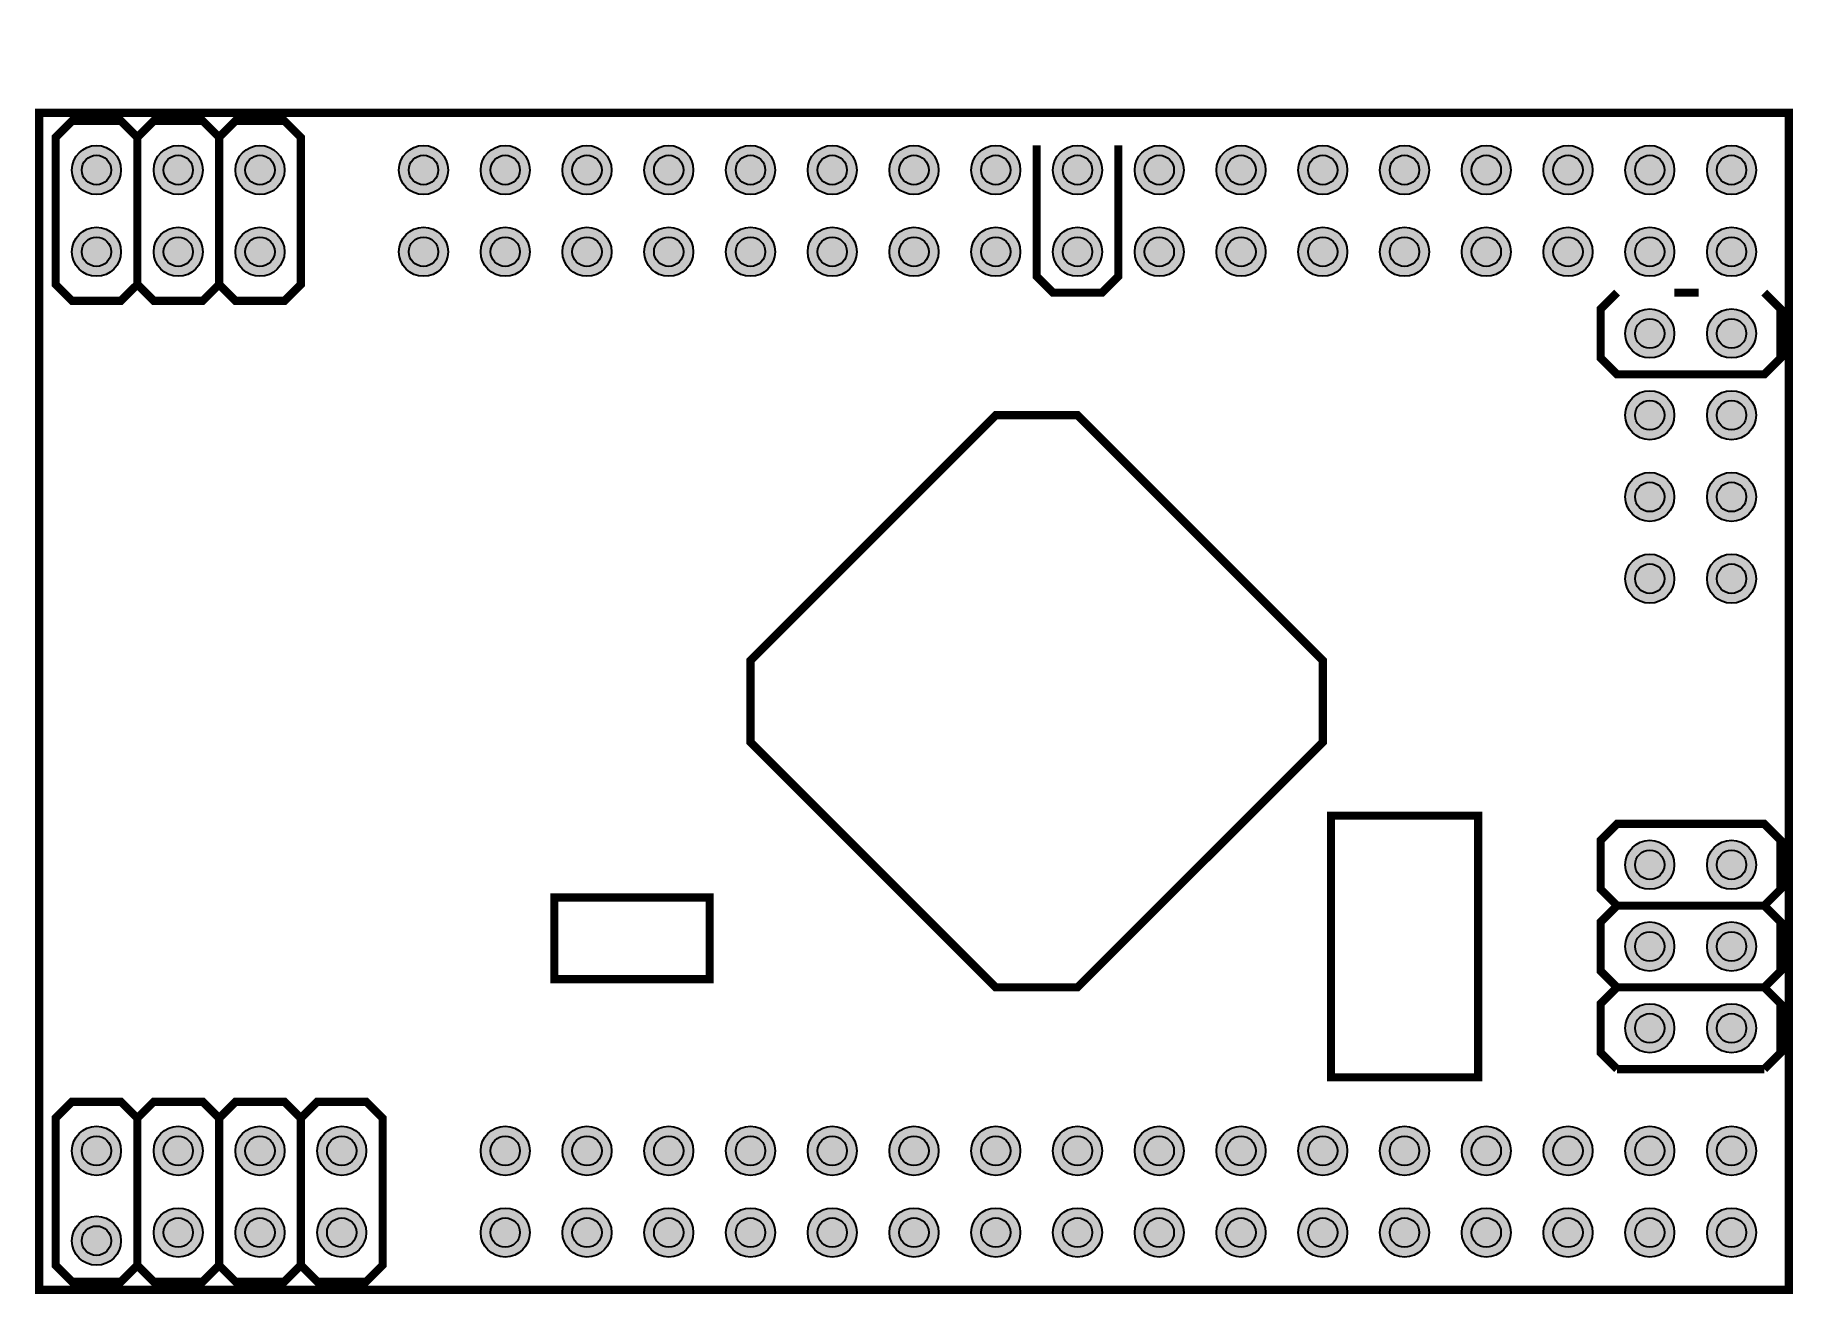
# Model space of a CAD drawing. Header units: millimetres. Extents: x -13.6 to 41, y -42 to -2.9.
import ezdxf

# ---------------------------------------------------------------- set-up
doc = ezdxf.new("R2010")
doc.units = ezdxf.units.MM
for name, color, linetype, true_color in [('BottomSolderLayer', 200, 'Continuous', 0xaa00ff), ('Multi-Layer', 9, 'Continuous', 0xc0c0c0), ('TopSilkLayer', 2, 'Continuous', 0xffff00), ('TopSolderLayer', 216, 'Continuous', 0x800080)]:
    doc.layers.add(name, color=color, linetype=linetype, true_color=true_color)

msp = doc.modelspace()

# ---------------------------------------------------------------- hatches: boundary and pattern name
at = {"layer": 'BottomSolderLayer'}
for points in [[(-12.446, -7.112, 1), (-10.922, -7.112, 1)], [(-9.906, -7.112, 1), (-8.382, -7.112, 1)], [(-7.366, -7.112, 1), (-5.842, -7.112, 1)], [(-2.286, -7.112, 1), (-0.762, -7.112, 1)], [(0.254, -7.112, 1), (1.778, -7.112, 1)], [(2.794, -7.112, 1), (4.318, -7.112, 1)], [(5.334, -7.112, 1), (6.858, -7.112, 1)], [(7.874, -7.112, 1), (9.398, -7.112, 1)], [(10.414, -7.112, 1), (11.938, -7.112, 1)], [(12.954, -7.112, 1), (14.478, -7.112, 1)], [(15.494, -7.112, 1), (17.018, -7.112, 1)], [(18.034, -7.112, 1), (19.558, -7.112, 1)], [(20.574, -7.112, 1), (22.098, -7.112, 1)], [(23.114, -7.112, 1), (24.638, -7.112, 1)], [(25.654, -7.112, 1), (27.178, -7.112, 1)], [(28.194, -7.112, 1), (29.718, -7.112, 1)], [(30.734, -7.112, 1), (32.258, -7.112, 1)], [(33.274, -7.112, 1), (34.798, -7.112, 1)], [(35.814, -7.112, 1), (37.338, -7.112, 1)], [(38.354, -7.112, 1), (39.878, -7.112, 1)], [(-12.446, -9.652, 1), (-10.922, -9.652, 1)], [(-9.906, -9.652, 1), (-8.382, -9.652, 1)], [(-7.366, -9.652, 1), (-5.842, -9.652, 1)], [(-2.286, -9.652, 1), (-0.762, -9.652, 1)], [(0.254, -9.652, 1), (1.778, -9.652, 1)], [(2.794, -9.652, 1), (4.318, -9.652, 1)], [(5.334, -9.652, 1), (6.858, -9.652, 1)], [(7.874, -9.652, 1), (9.398, -9.652, 1)], [(10.414, -9.652, 1), (11.938, -9.652, 1)], [(12.954, -9.652, 1), (14.478, -9.652, 1)], [(15.494, -9.652, 1), (17.018, -9.652, 1)], [(18.034, -9.652, 1), (19.558, -9.652, 1)], [(20.574, -9.652, 1), (22.098, -9.652, 1)], [(23.114, -9.652, 1), (24.638, -9.652, 1)], [(25.654, -9.652, 1), (27.178, -9.652, 1)], [(28.194, -9.652, 1), (29.718, -9.652, 1)], [(30.734, -9.652, 1), (32.258, -9.652, 1)], [(33.274, -9.652, 1), (34.798, -9.652, 1)], [(35.814, -9.652, 1), (37.338, -9.652, 1)], [(38.354, -9.652, 1), (39.878, -9.652, 1)], [(35.814, -12.192, 1), (37.338, -12.192, 1)], [(38.354, -12.192, 1), (39.878, -12.192, 1)], [(35.814, -14.732, 1), (37.338, -14.732, 1)], [(38.354, -14.732, 1), (39.878, -14.732, 1)], [(35.814, -17.272, 1), (37.338, -17.272, 1)], [(38.354, -17.272, 1), (39.878, -17.272, 1)], [(35.814, -19.812, 1), (37.338, -19.812, 1)], [(38.354, -19.812, 1), (39.878, -19.812, 1)], [(35.814, -28.702, 1), (37.338, -28.702, 1)], [(38.354, -28.702, 1), (39.878, -28.702, 1)], [(35.814, -31.242, 1), (37.338, -31.242, 1)], [(38.354, -31.242, 1), (39.878, -31.242, 1)], [(35.814, -33.782, 1), (37.338, -33.782, 1)], [(38.354, -33.782, 1), (39.878, -33.782, 1)], [(-12.446, -37.592, 1), (-10.922, -37.592, 1)], [(-9.906, -37.592, 1), (-8.382, -37.592, 1)], [(-7.366, -37.592, 1), (-5.842, -37.592, 1)], [(-4.826, -37.592, 1), (-3.302, -37.592, 1)], [(0.254, -37.592, 1), (1.778, -37.592, 1)], [(2.794, -37.592, 1), (4.318, -37.592, 1)], [(5.334, -37.592, 1), (6.858, -37.592, 1)], [(7.874, -37.592, 1), (9.398, -37.592, 1)], [(10.414, -37.592, 1), (11.938, -37.592, 1)], [(12.954, -37.592, 1), (14.478, -37.592, 1)], [(15.494, -37.592, 1), (17.018, -37.592, 1)], [(18.034, -37.592, 1), (19.558, -37.592, 1)], [(20.574, -37.592, 1), (22.098, -37.592, 1)], [(23.114, -37.592, 1), (24.638, -37.592, 1)], [(25.654, -37.592, 1), (27.178, -37.592, 1)], [(28.194, -37.592, 1), (29.718, -37.592, 1)], [(30.734, -37.592, 1), (32.258, -37.592, 1)], [(33.274, -37.592, 1), (34.798, -37.592, 1)], [(35.814, -37.592, 1), (37.338, -37.592, 1)], [(38.354, -37.592, 1), (39.878, -37.592, 1)], [(-12.446, -40.386, 1), (-10.922, -40.386, 1)], [(-9.906, -40.132, 1), (-8.382, -40.132, 1)], [(-7.366, -40.132, 1), (-5.842, -40.132, 1)], [(-4.826, -40.132, 1), (-3.302, -40.132, 1)], [(0.254, -40.132, 1), (1.778, -40.132, 1)], [(2.794, -40.132, 1), (4.318, -40.132, 1)], [(5.334, -40.132, 1), (6.858, -40.132, 1)], [(7.874, -40.132, 1), (9.398, -40.132, 1)], [(10.414, -40.132, 1), (11.938, -40.132, 1)], [(12.954, -40.132, 1), (14.478, -40.132, 1)], [(15.494, -40.132, 1), (17.018, -40.132, 1)], [(18.034, -40.132, 1), (19.558, -40.132, 1)], [(20.574, -40.132, 1), (22.098, -40.132, 1)], [(23.114, -40.132, 1), (24.638, -40.132, 1)], [(25.654, -40.132, 1), (27.178, -40.132, 1)], [(28.194, -40.132, 1), (29.718, -40.132, 1)], [(30.734, -40.132, 1), (32.258, -40.132, 1)], [(33.274, -40.132, 1), (34.798, -40.132, 1)], [(35.814, -40.132, 1), (37.338, -40.132, 1)], [(38.354, -40.132, 1), (39.878, -40.132, 1)]]:
    msp.add_hatch(color=256, dxfattribs=at).paths.add_polyline_path(points)
at = {"layer": 'Multi-Layer'}
for points in [[(-12.446, -7.112, 1), (-10.922, -7.112, 1)], [(-9.906, -7.112, 1), (-8.382, -7.112, 1)], [(-7.366, -7.112, 1), (-5.842, -7.112, 1)], [(-2.286, -7.112, 1), (-0.762, -7.112, 1)], [(0.254, -7.112, 1), (1.778, -7.112, 1)], [(2.794, -7.112, 1), (4.318, -7.112, 1)], [(5.334, -7.112, 1), (6.858, -7.112, 1)], [(7.874, -7.112, 1), (9.398, -7.112, 1)], [(10.414, -7.112, 1), (11.938, -7.112, 1)], [(12.954, -7.112, 1), (14.478, -7.112, 1)], [(15.494, -7.112, 1), (17.018, -7.112, 1)], [(18.034, -7.112, 1), (19.558, -7.112, 1)], [(20.574, -7.112, 1), (22.098, -7.112, 1)], [(23.114, -7.112, 1), (24.638, -7.112, 1)], [(25.654, -7.112, 1), (27.178, -7.112, 1)], [(28.194, -7.112, 1), (29.718, -7.112, 1)], [(30.734, -7.112, 1), (32.258, -7.112, 1)], [(33.274, -7.112, 1), (34.798, -7.112, 1)], [(35.814, -7.112, 1), (37.338, -7.112, 1)], [(38.354, -7.112, 1), (39.878, -7.112, 1)], [(-12.446, -9.652, 1), (-10.922, -9.652, 1)], [(-9.906, -9.652, 1), (-8.382, -9.652, 1)], [(-7.366, -9.652, 1), (-5.842, -9.652, 1)], [(-2.286, -9.652, 1), (-0.762, -9.652, 1)], [(0.254, -9.652, 1), (1.778, -9.652, 1)], [(2.794, -9.652, 1), (4.318, -9.652, 1)], [(5.334, -9.652, 1), (6.858, -9.652, 1)], [(7.874, -9.652, 1), (9.398, -9.652, 1)], [(10.414, -9.652, 1), (11.938, -9.652, 1)], [(12.954, -9.652, 1), (14.478, -9.652, 1)], [(15.494, -9.652, 1), (17.018, -9.652, 1)], [(18.034, -9.652, 1), (19.558, -9.652, 1)], [(20.574, -9.652, 1), (22.098, -9.652, 1)], [(23.114, -9.652, 1), (24.638, -9.652, 1)], [(25.654, -9.652, 1), (27.178, -9.652, 1)], [(28.194, -9.652, 1), (29.718, -9.652, 1)], [(30.734, -9.652, 1), (32.258, -9.652, 1)], [(33.274, -9.652, 1), (34.798, -9.652, 1)], [(35.814, -9.652, 1), (37.338, -9.652, 1)], [(38.354, -9.652, 1), (39.878, -9.652, 1)], [(35.814, -12.192, 1), (37.338, -12.192, 1)], [(38.354, -12.192, 1), (39.878, -12.192, 1)], [(35.814, -14.732, 1), (37.338, -14.732, 1)], [(38.354, -14.732, 1), (39.878, -14.732, 1)], [(35.814, -17.272, 1), (37.338, -17.272, 1)], [(38.354, -17.272, 1), (39.878, -17.272, 1)], [(35.814, -19.812, 1), (37.338, -19.812, 1)], [(38.354, -19.812, 1), (39.878, -19.812, 1)], [(35.814, -28.702, 1), (37.338, -28.702, 1)], [(38.354, -28.702, 1), (39.878, -28.702, 1)], [(35.814, -31.242, 1), (37.338, -31.242, 1)], [(38.354, -31.242, 1), (39.878, -31.242, 1)], [(35.814, -33.782, 1), (37.338, -33.782, 1)], [(38.354, -33.782, 1), (39.878, -33.782, 1)], [(-12.446, -37.592, 1), (-10.922, -37.592, 1)], [(-9.906, -37.592, 1), (-8.382, -37.592, 1)], [(-7.366, -37.592, 1), (-5.842, -37.592, 1)], [(-4.826, -37.592, 1), (-3.302, -37.592, 1)], [(0.254, -37.592, 1), (1.778, -37.592, 1)], [(2.794, -37.592, 1), (4.318, -37.592, 1)], [(5.334, -37.592, 1), (6.858, -37.592, 1)], [(7.874, -37.592, 1), (9.398, -37.592, 1)], [(10.414, -37.592, 1), (11.938, -37.592, 1)], [(12.954, -37.592, 1), (14.478, -37.592, 1)], [(15.494, -37.592, 1), (17.018, -37.592, 1)], [(18.034, -37.592, 1), (19.558, -37.592, 1)], [(20.574, -37.592, 1), (22.098, -37.592, 1)], [(23.114, -37.592, 1), (24.638, -37.592, 1)], [(25.654, -37.592, 1), (27.178, -37.592, 1)], [(28.194, -37.592, 1), (29.718, -37.592, 1)], [(30.734, -37.592, 1), (32.258, -37.592, 1)], [(33.274, -37.592, 1), (34.798, -37.592, 1)], [(35.814, -37.592, 1), (37.338, -37.592, 1)], [(38.354, -37.592, 1), (39.878, -37.592, 1)], [(-12.446, -40.386, 1), (-10.922, -40.386, 1)], [(-9.906, -40.132, 1), (-8.382, -40.132, 1)], [(-7.366, -40.132, 1), (-5.842, -40.132, 1)], [(-4.826, -40.132, 1), (-3.302, -40.132, 1)], [(0.254, -40.132, 1), (1.778, -40.132, 1)], [(2.794, -40.132, 1), (4.318, -40.132, 1)], [(5.334, -40.132, 1), (6.858, -40.132, 1)], [(7.874, -40.132, 1), (9.398, -40.132, 1)], [(10.414, -40.132, 1), (11.938, -40.132, 1)], [(12.954, -40.132, 1), (14.478, -40.132, 1)], [(15.494, -40.132, 1), (17.018, -40.132, 1)], [(18.034, -40.132, 1), (19.558, -40.132, 1)], [(20.574, -40.132, 1), (22.098, -40.132, 1)], [(23.114, -40.132, 1), (24.638, -40.132, 1)], [(25.654, -40.132, 1), (27.178, -40.132, 1)], [(28.194, -40.132, 1), (29.718, -40.132, 1)], [(30.734, -40.132, 1), (32.258, -40.132, 1)], [(33.274, -40.132, 1), (34.798, -40.132, 1)], [(35.814, -40.132, 1), (37.338, -40.132, 1)], [(38.354, -40.132, 1), (39.878, -40.132, 1)]]:
    msp.add_hatch(color=256, dxfattribs=at).paths.add_polyline_path(points)
at = {"layer": 'TopSolderLayer'}
for points in [[(-12.446, -7.112, 1), (-10.922, -7.112, 1)], [(-9.906, -7.112, 1), (-8.382, -7.112, 1)], [(-7.366, -7.112, 1), (-5.842, -7.112, 1)], [(-2.286, -7.112, 1), (-0.762, -7.112, 1)], [(0.254, -7.112, 1), (1.778, -7.112, 1)], [(2.794, -7.112, 1), (4.318, -7.112, 1)], [(5.334, -7.112, 1), (6.858, -7.112, 1)], [(7.874, -7.112, 1), (9.398, -7.112, 1)], [(10.414, -7.112, 1), (11.938, -7.112, 1)], [(12.954, -7.112, 1), (14.478, -7.112, 1)], [(15.494, -7.112, 1), (17.018, -7.112, 1)], [(18.034, -7.112, 1), (19.558, -7.112, 1)], [(20.574, -7.112, 1), (22.098, -7.112, 1)], [(23.114, -7.112, 1), (24.638, -7.112, 1)], [(25.654, -7.112, 1), (27.178, -7.112, 1)], [(28.194, -7.112, 1), (29.718, -7.112, 1)], [(30.734, -7.112, 1), (32.258, -7.112, 1)], [(33.274, -7.112, 1), (34.798, -7.112, 1)], [(35.814, -7.112, 1), (37.338, -7.112, 1)], [(38.354, -7.112, 1), (39.878, -7.112, 1)], [(-12.446, -9.652, 1), (-10.922, -9.652, 1)], [(-9.906, -9.652, 1), (-8.382, -9.652, 1)], [(-7.366, -9.652, 1), (-5.842, -9.652, 1)], [(-2.286, -9.652, 1), (-0.762, -9.652, 1)], [(0.254, -9.652, 1), (1.778, -9.652, 1)], [(2.794, -9.652, 1), (4.318, -9.652, 1)], [(5.334, -9.652, 1), (6.858, -9.652, 1)], [(7.874, -9.652, 1), (9.398, -9.652, 1)], [(10.414, -9.652, 1), (11.938, -9.652, 1)], [(12.954, -9.652, 1), (14.478, -9.652, 1)], [(15.494, -9.652, 1), (17.018, -9.652, 1)], [(18.034, -9.652, 1), (19.558, -9.652, 1)], [(20.574, -9.652, 1), (22.098, -9.652, 1)], [(23.114, -9.652, 1), (24.638, -9.652, 1)], [(25.654, -9.652, 1), (27.178, -9.652, 1)], [(28.194, -9.652, 1), (29.718, -9.652, 1)], [(30.734, -9.652, 1), (32.258, -9.652, 1)], [(33.274, -9.652, 1), (34.798, -9.652, 1)], [(35.814, -9.652, 1), (37.338, -9.652, 1)], [(38.354, -9.652, 1), (39.878, -9.652, 1)], [(35.814, -12.192, 1), (37.338, -12.192, 1)], [(38.354, -12.192, 1), (39.878, -12.192, 1)], [(35.814, -14.732, 1), (37.338, -14.732, 1)], [(38.354, -14.732, 1), (39.878, -14.732, 1)], [(35.814, -17.272, 1), (37.338, -17.272, 1)], [(38.354, -17.272, 1), (39.878, -17.272, 1)], [(35.814, -19.812, 1), (37.338, -19.812, 1)], [(38.354, -19.812, 1), (39.878, -19.812, 1)], [(35.814, -28.702, 1), (37.338, -28.702, 1)], [(38.354, -28.702, 1), (39.878, -28.702, 1)], [(35.814, -31.242, 1), (37.338, -31.242, 1)], [(38.354, -31.242, 1), (39.878, -31.242, 1)], [(35.814, -33.782, 1), (37.338, -33.782, 1)], [(38.354, -33.782, 1), (39.878, -33.782, 1)], [(-12.446, -37.592, 1), (-10.922, -37.592, 1)], [(-9.906, -37.592, 1), (-8.382, -37.592, 1)], [(-7.366, -37.592, 1), (-5.842, -37.592, 1)], [(-4.826, -37.592, 1), (-3.302, -37.592, 1)], [(0.254, -37.592, 1), (1.778, -37.592, 1)], [(2.794, -37.592, 1), (4.318, -37.592, 1)], [(5.334, -37.592, 1), (6.858, -37.592, 1)], [(7.874, -37.592, 1), (9.398, -37.592, 1)], [(10.414, -37.592, 1), (11.938, -37.592, 1)], [(12.954, -37.592, 1), (14.478, -37.592, 1)], [(15.494, -37.592, 1), (17.018, -37.592, 1)], [(18.034, -37.592, 1), (19.558, -37.592, 1)], [(20.574, -37.592, 1), (22.098, -37.592, 1)], [(23.114, -37.592, 1), (24.638, -37.592, 1)], [(25.654, -37.592, 1), (27.178, -37.592, 1)], [(28.194, -37.592, 1), (29.718, -37.592, 1)], [(30.734, -37.592, 1), (32.258, -37.592, 1)], [(33.274, -37.592, 1), (34.798, -37.592, 1)], [(35.814, -37.592, 1), (37.338, -37.592, 1)], [(38.354, -37.592, 1), (39.878, -37.592, 1)], [(-12.446, -40.386, 1), (-10.922, -40.386, 1)], [(-9.906, -40.132, 1), (-8.382, -40.132, 1)], [(-7.366, -40.132, 1), (-5.842, -40.132, 1)], [(-4.826, -40.132, 1), (-3.302, -40.132, 1)], [(0.254, -40.132, 1), (1.778, -40.132, 1)], [(2.794, -40.132, 1), (4.318, -40.132, 1)], [(5.334, -40.132, 1), (6.858, -40.132, 1)], [(7.874, -40.132, 1), (9.398, -40.132, 1)], [(10.414, -40.132, 1), (11.938, -40.132, 1)], [(12.954, -40.132, 1), (14.478, -40.132, 1)], [(15.494, -40.132, 1), (17.018, -40.132, 1)], [(18.034, -40.132, 1), (19.558, -40.132, 1)], [(20.574, -40.132, 1), (22.098, -40.132, 1)], [(23.114, -40.132, 1), (24.638, -40.132, 1)], [(25.654, -40.132, 1), (27.178, -40.132, 1)], [(28.194, -40.132, 1), (29.718, -40.132, 1)], [(30.734, -40.132, 1), (32.258, -40.132, 1)], [(33.274, -40.132, 1), (34.798, -40.132, 1)], [(35.814, -40.132, 1), (37.338, -40.132, 1)], [(38.354, -40.132, 1), (39.878, -40.132, 1)]]:
    msp.add_hatch(color=256, dxfattribs=at).paths.add_polyline_path(points)

# ---------------------------------------------------------------- linework, layer by layer
at = {"layer": 'BottomSolderLayer'}
for centre, radius in [((-11.684, -7.112), 0.762), ((-9.144, -7.112), 0.762), ((-6.604, -7.112), 0.762), ((-1.524, -7.112), 0.762), ((1.016, -7.112), 0.762), ((3.556, -7.112), 0.762), ((6.096, -7.112), 0.762), ((8.636, -7.112), 0.762), ((11.176, -7.112), 0.762), ((13.716, -7.112), 0.762), ((16.256, -7.112), 0.762), ((18.796, -7.112), 0.762), ((21.336, -7.112), 0.762), ((23.876, -7.112), 0.762), ((26.416, -7.112), 0.762), ((28.956, -7.112), 0.762), ((31.496, -7.112), 0.762), ((34.036, -7.112), 0.762), ((36.576, -7.112), 0.762), ((39.116, -7.112), 0.762), ((-11.684, -7.112), 0.457), ((-9.144, -7.112), 0.457), ((-6.604, -7.112), 0.457), ((-1.524, -7.112), 0.457), ((1.016, -7.112), 0.457), ((3.556, -7.112), 0.457), ((6.096, -7.112), 0.457), ((8.636, -7.112), 0.457), ((11.176, -7.112), 0.457), ((13.716, -7.112), 0.457), ((16.256, -7.112), 0.457), ((18.796, -7.112), 0.457), ((21.336, -7.112), 0.457), ((23.876, -7.112), 0.457), ((26.416, -7.112), 0.457), ((28.956, -7.112), 0.457), ((31.496, -7.112), 0.457), ((34.036, -7.112), 0.457), ((36.576, -7.112), 0.457), ((39.116, -7.112), 0.457), ((-11.684, -9.652), 0.762), ((-11.684, -9.652), 0.457), ((-9.144, -9.652), 0.762), ((-9.144, -9.652), 0.457), ((-6.604, -9.652), 0.762), ((-6.604, -9.652), 0.457), ((-1.524, -9.652), 0.762), ((-1.524, -9.652), 0.457), ((1.016, -9.652), 0.762), ((1.016, -9.652), 0.457), ((3.556, -9.652), 0.762), ((3.556, -9.652), 0.457), ((6.096, -9.652), 0.762), ((6.096, -9.652), 0.457), ((8.636, -9.652), 0.762), ((8.636, -9.652), 0.457), ((11.176, -9.652), 0.762), ((11.176, -9.652), 0.457), ((13.716, -9.652), 0.762), ((13.716, -9.652), 0.457), ((16.256, -9.652), 0.762), ((16.256, -9.652), 0.457), ((18.796, -9.652), 0.762), ((18.796, -9.652), 0.457), ((21.336, -9.652), 0.762), ((21.336, -9.652), 0.457), ((23.876, -9.652), 0.762), ((23.876, -9.652), 0.457), ((26.416, -9.652), 0.762), ((26.416, -9.652), 0.457), ((28.956, -9.652), 0.762), ((28.956, -9.652), 0.457), ((31.496, -9.652), 0.762), ((31.496, -9.652), 0.457), ((34.036, -9.652), 0.762), ((34.036, -9.652), 0.457), ((36.576, -9.652), 0.762), ((36.576, -9.652), 0.457), ((39.116, -9.652), 0.762), ((39.116, -9.652), 0.457), ((36.576, -12.192), 0.762), ((39.116, -12.192), 0.762), ((36.576, -12.192), 0.457), ((39.116, -12.192), 0.457), ((36.576, -14.732), 0.762), ((39.116, -14.732), 0.762), ((36.576, -14.732), 0.457), ((39.116, -14.732), 0.457), ((36.576, -17.272), 0.762), ((36.576, -17.272), 0.457), ((39.116, -17.272), 0.762), ((39.116, -17.272), 0.457), ((36.576, -19.812), 0.762), ((39.116, -19.812), 0.762), ((36.576, -19.812), 0.457), ((39.116, -19.812), 0.457), ((36.576, -28.702), 0.762), ((36.576, -28.702), 0.457), ((39.116, -28.702), 0.762), ((39.116, -28.702), 0.457), ((36.576, -31.242), 0.762), ((39.116, -31.242), 0.762), ((36.576, -31.242), 0.457), ((39.116, -31.242), 0.457), ((36.576, -33.782), 0.762), ((39.116, -33.782), 0.762), ((36.576, -33.782), 0.457), ((39.116, -33.782), 0.457), ((-11.684, -37.592), 0.762), ((-11.684, -37.592), 0.457), ((-9.144, -37.592), 0.762), ((-9.144, -37.592), 0.457), ((-6.604, -37.592), 0.762), ((-6.604, -37.592), 0.457), ((-4.064, -37.592), 0.762), ((-4.064, -37.592), 0.457), ((1.016, -37.592), 0.762), ((1.016, -37.592), 0.457), ((3.556, -37.592), 0.762), ((3.556, -37.592), 0.457), ((6.096, -37.592), 0.762), ((6.096, -37.592), 0.457), ((8.636, -37.592), 0.762), ((8.636, -37.592), 0.457), ((11.176, -37.592), 0.762), ((11.176, -37.592), 0.457), ((13.716, -37.592), 0.762), ((13.716, -37.592), 0.457), ((16.256, -37.592), 0.762), ((16.256, -37.592), 0.457), ((18.796, -37.592), 0.762), ((18.796, -37.592), 0.457), ((21.336, -37.592), 0.762), ((21.336, -37.592), 0.457), ((23.876, -37.592), 0.762), ((23.876, -37.592), 0.457), ((26.416, -37.592), 0.762), ((26.416, -37.592), 0.457), ((28.956, -37.592), 0.762), ((28.956, -37.592), 0.457), ((31.496, -37.592), 0.762), ((31.496, -37.592), 0.457), ((34.036, -37.592), 0.762), ((34.036, -37.592), 0.457), ((36.576, -37.592), 0.762), ((36.576, -37.592), 0.457), ((39.116, -37.592), 0.762), ((39.116, -37.592), 0.457), ((-11.684, -40.386), 0.762), ((-9.144, -40.132), 0.762), ((-9.144, -40.132), 0.457), ((-6.604, -40.132), 0.762), ((-6.604, -40.132), 0.457), ((-4.064, -40.132), 0.762), ((-4.064, -40.132), 0.457), ((1.016, -40.132), 0.762), ((1.016, -40.132), 0.457), ((3.556, -40.132), 0.762), ((3.556, -40.132), 0.457), ((6.096, -40.132), 0.762), ((6.096, -40.132), 0.457), ((8.636, -40.132), 0.762), ((8.636, -40.132), 0.457), ((11.176, -40.132), 0.762), ((11.176, -40.132), 0.457), ((13.716, -40.132), 0.762), ((13.716, -40.132), 0.457), ((16.256, -40.132), 0.762), ((16.256, -40.132), 0.457), ((18.796, -40.132), 0.762), ((18.796, -40.132), 0.457), ((21.336, -40.132), 0.762), ((21.336, -40.132), 0.457), ((23.876, -40.132), 0.762), ((23.876, -40.132), 0.457), ((26.416, -40.132), 0.762), ((26.416, -40.132), 0.457), ((28.956, -40.132), 0.762), ((28.956, -40.132), 0.457), ((31.496, -40.132), 0.762), ((31.496, -40.132), 0.457), ((34.036, -40.132), 0.762), ((34.036, -40.132), 0.457), ((36.576, -40.132), 0.762), ((36.576, -40.132), 0.457), ((39.116, -40.132), 0.762), ((39.116, -40.132), 0.457), ((-11.684, -40.386), 0.457)]:
    msp.add_circle(centre, radius, dxfattribs=at)
at = {"layer": 'Multi-Layer'}
for centre, radius in [((-11.684, -7.112), 0.762), ((-9.144, -7.112), 0.762), ((-6.604, -7.112), 0.762), ((-1.524, -7.112), 0.762), ((1.016, -7.112), 0.762), ((3.556, -7.112), 0.762), ((6.096, -7.112), 0.762), ((8.636, -7.112), 0.762), ((11.176, -7.112), 0.762), ((13.716, -7.112), 0.762), ((16.256, -7.112), 0.762), ((18.796, -7.112), 0.762), ((21.336, -7.112), 0.762), ((23.876, -7.112), 0.762), ((26.416, -7.112), 0.762), ((28.956, -7.112), 0.762), ((31.496, -7.112), 0.762), ((34.036, -7.112), 0.762), ((36.576, -7.112), 0.762), ((39.116, -7.112), 0.762), ((-11.684, -7.112), 0.457), ((-9.144, -7.112), 0.457), ((-6.604, -7.112), 0.457), ((-1.524, -7.112), 0.457), ((1.016, -7.112), 0.457), ((3.556, -7.112), 0.457), ((6.096, -7.112), 0.457), ((8.636, -7.112), 0.457), ((11.176, -7.112), 0.457), ((13.716, -7.112), 0.457), ((16.256, -7.112), 0.457), ((18.796, -7.112), 0.457), ((21.336, -7.112), 0.457), ((23.876, -7.112), 0.457), ((26.416, -7.112), 0.457), ((28.956, -7.112), 0.457), ((31.496, -7.112), 0.457), ((34.036, -7.112), 0.457), ((36.576, -7.112), 0.457), ((39.116, -7.112), 0.457), ((-11.684, -9.652), 0.762), ((-11.684, -9.652), 0.457), ((-9.144, -9.652), 0.762), ((-9.144, -9.652), 0.457), ((-6.604, -9.652), 0.762), ((-6.604, -9.652), 0.457), ((-1.524, -9.652), 0.762), ((-1.524, -9.652), 0.457), ((1.016, -9.652), 0.762), ((1.016, -9.652), 0.457), ((3.556, -9.652), 0.762), ((3.556, -9.652), 0.457), ((6.096, -9.652), 0.762), ((6.096, -9.652), 0.457), ((8.636, -9.652), 0.762), ((8.636, -9.652), 0.457), ((11.176, -9.652), 0.762), ((11.176, -9.652), 0.457), ((13.716, -9.652), 0.762), ((13.716, -9.652), 0.457), ((16.256, -9.652), 0.762), ((16.256, -9.652), 0.457), ((18.796, -9.652), 0.762), ((18.796, -9.652), 0.457), ((21.336, -9.652), 0.762), ((21.336, -9.652), 0.457), ((23.876, -9.652), 0.762), ((23.876, -9.652), 0.457), ((26.416, -9.652), 0.762), ((26.416, -9.652), 0.457), ((28.956, -9.652), 0.762), ((28.956, -9.652), 0.457), ((31.496, -9.652), 0.762), ((31.496, -9.652), 0.457), ((34.036, -9.652), 0.762), ((34.036, -9.652), 0.457), ((36.576, -9.652), 0.762), ((36.576, -9.652), 0.457), ((39.116, -9.652), 0.762), ((39.116, -9.652), 0.457), ((36.576, -12.192), 0.762), ((39.116, -12.192), 0.762), ((36.576, -12.192), 0.457), ((39.116, -12.192), 0.457), ((36.576, -14.732), 0.762), ((39.116, -14.732), 0.762), ((36.576, -14.732), 0.457), ((39.116, -14.732), 0.457), ((36.576, -17.272), 0.762), ((36.576, -17.272), 0.457), ((39.116, -17.272), 0.762), ((39.116, -17.272), 0.457), ((36.576, -19.812), 0.762), ((39.116, -19.812), 0.762), ((36.576, -19.812), 0.457), ((39.116, -19.812), 0.457), ((36.576, -28.702), 0.762), ((36.576, -28.702), 0.457), ((39.116, -28.702), 0.762), ((39.116, -28.702), 0.457), ((36.576, -31.242), 0.762), ((39.116, -31.242), 0.762), ((36.576, -31.242), 0.457), ((39.116, -31.242), 0.457), ((36.576, -33.782), 0.762), ((39.116, -33.782), 0.762), ((36.576, -33.782), 0.457), ((39.116, -33.782), 0.457), ((-11.684, -37.592), 0.762), ((-11.684, -37.592), 0.457), ((-9.144, -37.592), 0.762), ((-9.144, -37.592), 0.457), ((-6.604, -37.592), 0.762), ((-6.604, -37.592), 0.457), ((-4.064, -37.592), 0.762), ((-4.064, -37.592), 0.457), ((1.016, -37.592), 0.762), ((1.016, -37.592), 0.457), ((3.556, -37.592), 0.762), ((3.556, -37.592), 0.457), ((6.096, -37.592), 0.762), ((6.096, -37.592), 0.457), ((8.636, -37.592), 0.762), ((8.636, -37.592), 0.457), ((11.176, -37.592), 0.762), ((11.176, -37.592), 0.457), ((13.716, -37.592), 0.762), ((13.716, -37.592), 0.457), ((16.256, -37.592), 0.762), ((16.256, -37.592), 0.457), ((18.796, -37.592), 0.762), ((18.796, -37.592), 0.457), ((21.336, -37.592), 0.762), ((21.336, -37.592), 0.457), ((23.876, -37.592), 0.762), ((23.876, -37.592), 0.457), ((26.416, -37.592), 0.762), ((26.416, -37.592), 0.457), ((28.956, -37.592), 0.762), ((28.956, -37.592), 0.457), ((31.496, -37.592), 0.762), ((31.496, -37.592), 0.457), ((34.036, -37.592), 0.762), ((34.036, -37.592), 0.457), ((36.576, -37.592), 0.762), ((36.576, -37.592), 0.457), ((39.116, -37.592), 0.762), ((39.116, -37.592), 0.457), ((-11.684, -40.386), 0.762), ((-9.144, -40.132), 0.762), ((-9.144, -40.132), 0.457), ((-6.604, -40.132), 0.762), ((-6.604, -40.132), 0.457), ((-4.064, -40.132), 0.762), ((-4.064, -40.132), 0.457), ((1.016, -40.132), 0.762), ((1.016, -40.132), 0.457), ((3.556, -40.132), 0.762), ((3.556, -40.132), 0.457), ((6.096, -40.132), 0.762), ((6.096, -40.132), 0.457), ((8.636, -40.132), 0.762), ((8.636, -40.132), 0.457), ((11.176, -40.132), 0.762), ((11.176, -40.132), 0.457), ((13.716, -40.132), 0.762), ((13.716, -40.132), 0.457), ((16.256, -40.132), 0.762), ((16.256, -40.132), 0.457), ((18.796, -40.132), 0.762), ((18.796, -40.132), 0.457), ((21.336, -40.132), 0.762), ((21.336, -40.132), 0.457), ((23.876, -40.132), 0.762), ((23.876, -40.132), 0.457), ((26.416, -40.132), 0.762), ((26.416, -40.132), 0.457), ((28.956, -40.132), 0.762), ((28.956, -40.132), 0.457), ((31.496, -40.132), 0.762), ((31.496, -40.132), 0.457), ((34.036, -40.132), 0.762), ((34.036, -40.132), 0.457), ((36.576, -40.132), 0.762), ((36.576, -40.132), 0.457), ((39.116, -40.132), 0.762), ((39.116, -40.132), 0.457), ((-11.684, -40.386), 0.457)]:
    msp.add_circle(centre, radius, dxfattribs=at)
at = {"layer": 'TopSilkLayer', "const_width": 0.254}
for points in [[(-13.462, -5.334), (-13.462, -41.91), (40.894, -41.91), (40.894, -5.334), (-13.462, -5.334)], [(-12.954, -7.112), (-12.954, -6.096), (-12.446, -5.588), (-10.922, -5.588), (-10.414, -6.096), (-10.414, -10.668), (-10.922, -11.176), (-12.446, -11.176), (-12.954, -10.668), (-12.954, -7.112)], [(-10.414, -7.112), (-10.414, -6.096), (-9.906, -5.588), (-8.382, -5.588), (-7.874, -6.096), (-7.874, -10.668), (-8.382, -11.176), (-9.906, -11.176), (-10.414, -10.668), (-10.414, -7.112)], [(-7.874, -7.112), (-7.874, -6.096), (-7.366, -5.588), (-5.842, -5.588), (-5.334, -6.096), (-5.334, -10.668), (-5.842, -11.176), (-7.366, -11.176), (-7.874, -10.668), (-7.874, -7.112)], [(18.796, -14.732), (16.256, -14.732), (8.636, -22.352), (8.636, -24.892), (16.256, -32.512), (18.796, -32.512), (26.416, -24.892), (26.416, -22.352), (18.796, -14.732)], [(31.242, -35.306), (26.67, -35.306), (26.67, -27.178), (31.242, -27.178), (31.242, -35.306)], [(36.576, -29.972), (35.56, -29.972), (35.052, -29.464), (35.052, -27.94), (35.56, -27.432), (40.132, -27.432), (40.64, -27.94), (40.64, -29.464), (40.132, -29.972), (36.576, -29.972)], [(2.54, -32.258), (7.366, -32.258), (7.366, -29.718), (2.54, -29.718), (2.54, -32.258)], [(36.576, -32.512), (35.56, -32.512), (35.052, -32.004), (35.052, -30.48), (35.56, -29.972), (40.132, -29.972), (40.64, -30.48), (40.64, -32.004), (40.132, -32.512), (36.576, -32.512)], [(-12.954, -37.592), (-12.954, -36.576), (-12.446, -36.068), (-10.922, -36.068), (-10.414, -36.576), (-10.414, -41.148), (-10.922, -41.656), (-12.446, -41.656), (-12.954, -41.148), (-12.954, -37.592)], [(-10.414, -37.592), (-10.414, -36.576), (-9.906, -36.068), (-8.382, -36.068), (-7.874, -36.576), (-7.874, -41.148), (-8.382, -41.656), (-9.906, -41.656), (-10.414, -41.148), (-10.414, -37.592)], [(-7.874, -37.592), (-7.874, -36.576), (-7.366, -36.068), (-5.842, -36.068), (-5.334, -36.576), (-5.334, -41.148), (-5.842, -41.656), (-7.366, -41.656), (-7.874, -41.148), (-7.874, -37.592)], [(-5.334, -37.592), (-5.334, -36.576), (-4.826, -36.068), (-3.302, -36.068), (-2.794, -36.576), (-2.794, -41.148), (-3.302, -41.656), (-4.826, -41.656), (-5.334, -41.148), (-5.334, -37.592)]]:
    msp.add_lwpolyline(points, close=True, dxfattribs=at)
for points in [[(20.066, -6.35), (20.066, -10.414), (19.558, -10.922), (18.034, -10.922), (17.526, -10.414), (17.526, -6.35)], [(35.56, -10.922), (35.052, -11.43), (35.052, -12.954), (35.56, -13.462), (40.132, -13.462), (40.64, -12.954), (40.64, -11.43), (40.132, -10.922)], [(37.338, -10.922), (37.338, -10.922), (38.1, -10.922)], [(35.56, -32.512), (35.052, -33.02), (35.052, -34.544), (35.56, -35.052)], [(40.132, -32.512), (40.64, -33.02), (40.64, -34.544), (40.132, -35.052)], [(35.56, -35.052), (35.56, -35.052), (40.132, -35.052)]]:
    msp.add_lwpolyline(points, dxfattribs=at)
at = {"layer": 'TopSolderLayer'}
for centre, radius in [((-11.684, -7.112), 0.762), ((-9.144, -7.112), 0.762), ((-6.604, -7.112), 0.762), ((-1.524, -7.112), 0.762), ((1.016, -7.112), 0.762), ((3.556, -7.112), 0.762), ((6.096, -7.112), 0.762), ((8.636, -7.112), 0.762), ((11.176, -7.112), 0.762), ((13.716, -7.112), 0.762), ((16.256, -7.112), 0.762), ((18.796, -7.112), 0.762), ((21.336, -7.112), 0.762), ((23.876, -7.112), 0.762), ((26.416, -7.112), 0.762), ((28.956, -7.112), 0.762), ((31.496, -7.112), 0.762), ((34.036, -7.112), 0.762), ((36.576, -7.112), 0.762), ((39.116, -7.112), 0.762), ((-11.684, -7.112), 0.457), ((-9.144, -7.112), 0.457), ((-6.604, -7.112), 0.457), ((-1.524, -7.112), 0.457), ((1.016, -7.112), 0.457), ((3.556, -7.112), 0.457), ((6.096, -7.112), 0.457), ((8.636, -7.112), 0.457), ((11.176, -7.112), 0.457), ((13.716, -7.112), 0.457), ((16.256, -7.112), 0.457), ((18.796, -7.112), 0.457), ((21.336, -7.112), 0.457), ((23.876, -7.112), 0.457), ((26.416, -7.112), 0.457), ((28.956, -7.112), 0.457), ((31.496, -7.112), 0.457), ((34.036, -7.112), 0.457), ((36.576, -7.112), 0.457), ((39.116, -7.112), 0.457), ((-11.684, -9.652), 0.762), ((-11.684, -9.652), 0.457), ((-9.144, -9.652), 0.762), ((-9.144, -9.652), 0.457), ((-6.604, -9.652), 0.762), ((-6.604, -9.652), 0.457), ((-1.524, -9.652), 0.762), ((-1.524, -9.652), 0.457), ((1.016, -9.652), 0.762), ((1.016, -9.652), 0.457), ((3.556, -9.652), 0.762), ((3.556, -9.652), 0.457), ((6.096, -9.652), 0.762), ((6.096, -9.652), 0.457), ((8.636, -9.652), 0.762), ((8.636, -9.652), 0.457), ((11.176, -9.652), 0.762), ((11.176, -9.652), 0.457), ((13.716, -9.652), 0.762), ((13.716, -9.652), 0.457), ((16.256, -9.652), 0.762), ((16.256, -9.652), 0.457), ((18.796, -9.652), 0.762), ((18.796, -9.652), 0.457), ((21.336, -9.652), 0.762), ((21.336, -9.652), 0.457), ((23.876, -9.652), 0.762), ((23.876, -9.652), 0.457), ((26.416, -9.652), 0.762), ((26.416, -9.652), 0.457), ((28.956, -9.652), 0.762), ((28.956, -9.652), 0.457), ((31.496, -9.652), 0.762), ((31.496, -9.652), 0.457), ((34.036, -9.652), 0.762), ((34.036, -9.652), 0.457), ((36.576, -9.652), 0.762), ((36.576, -9.652), 0.457), ((39.116, -9.652), 0.762), ((39.116, -9.652), 0.457), ((36.576, -12.192), 0.762), ((39.116, -12.192), 0.762), ((36.576, -12.192), 0.457), ((39.116, -12.192), 0.457), ((36.576, -14.732), 0.762), ((39.116, -14.732), 0.762), ((36.576, -14.732), 0.457), ((39.116, -14.732), 0.457), ((36.576, -17.272), 0.762), ((36.576, -17.272), 0.457), ((39.116, -17.272), 0.762), ((39.116, -17.272), 0.457), ((36.576, -19.812), 0.762), ((39.116, -19.812), 0.762), ((36.576, -19.812), 0.457), ((39.116, -19.812), 0.457), ((36.576, -28.702), 0.762), ((36.576, -28.702), 0.457), ((39.116, -28.702), 0.762), ((39.116, -28.702), 0.457), ((36.576, -31.242), 0.762), ((39.116, -31.242), 0.762), ((36.576, -31.242), 0.457), ((39.116, -31.242), 0.457), ((36.576, -33.782), 0.762), ((39.116, -33.782), 0.762), ((36.576, -33.782), 0.457), ((39.116, -33.782), 0.457), ((-11.684, -37.592), 0.762), ((-11.684, -37.592), 0.457), ((-9.144, -37.592), 0.762), ((-9.144, -37.592), 0.457), ((-6.604, -37.592), 0.762), ((-6.604, -37.592), 0.457), ((-4.064, -37.592), 0.762), ((-4.064, -37.592), 0.457), ((1.016, -37.592), 0.762), ((1.016, -37.592), 0.457), ((3.556, -37.592), 0.762), ((3.556, -37.592), 0.457), ((6.096, -37.592), 0.762), ((6.096, -37.592), 0.457), ((8.636, -37.592), 0.762), ((8.636, -37.592), 0.457), ((11.176, -37.592), 0.762), ((11.176, -37.592), 0.457), ((13.716, -37.592), 0.762), ((13.716, -37.592), 0.457), ((16.256, -37.592), 0.762), ((16.256, -37.592), 0.457), ((18.796, -37.592), 0.762), ((18.796, -37.592), 0.457), ((21.336, -37.592), 0.762), ((21.336, -37.592), 0.457), ((23.876, -37.592), 0.762), ((23.876, -37.592), 0.457), ((26.416, -37.592), 0.762), ((26.416, -37.592), 0.457), ((28.956, -37.592), 0.762), ((28.956, -37.592), 0.457), ((31.496, -37.592), 0.762), ((31.496, -37.592), 0.457), ((34.036, -37.592), 0.762), ((34.036, -37.592), 0.457), ((36.576, -37.592), 0.762), ((36.576, -37.592), 0.457), ((39.116, -37.592), 0.762), ((39.116, -37.592), 0.457), ((-11.684, -40.386), 0.762), ((-9.144, -40.132), 0.762), ((-9.144, -40.132), 0.457), ((-6.604, -40.132), 0.762), ((-6.604, -40.132), 0.457), ((-4.064, -40.132), 0.762), ((-4.064, -40.132), 0.457), ((1.016, -40.132), 0.762), ((1.016, -40.132), 0.457), ((3.556, -40.132), 0.762), ((3.556, -40.132), 0.457), ((6.096, -40.132), 0.762), ((6.096, -40.132), 0.457), ((8.636, -40.132), 0.762), ((8.636, -40.132), 0.457), ((11.176, -40.132), 0.762), ((11.176, -40.132), 0.457), ((13.716, -40.132), 0.762), ((13.716, -40.132), 0.457), ((16.256, -40.132), 0.762), ((16.256, -40.132), 0.457), ((18.796, -40.132), 0.762), ((18.796, -40.132), 0.457), ((21.336, -40.132), 0.762), ((21.336, -40.132), 0.457), ((23.876, -40.132), 0.762), ((23.876, -40.132), 0.457), ((26.416, -40.132), 0.762), ((26.416, -40.132), 0.457), ((28.956, -40.132), 0.762), ((28.956, -40.132), 0.457), ((31.496, -40.132), 0.762), ((31.496, -40.132), 0.457), ((34.036, -40.132), 0.762), ((34.036, -40.132), 0.457), ((36.576, -40.132), 0.762), ((36.576, -40.132), 0.457), ((39.116, -40.132), 0.762), ((39.116, -40.132), 0.457), ((-11.684, -40.386), 0.457)]:
    msp.add_circle(centre, radius, dxfattribs=at)

doc.saveas('drawing.dxf')
